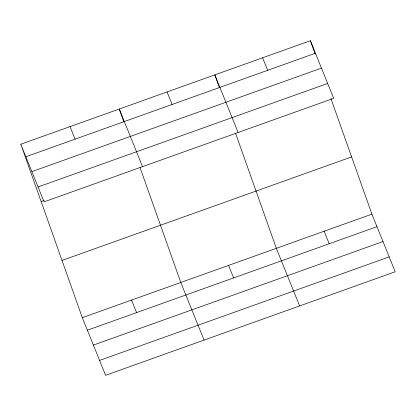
<?xml version="1.0" encoding="UTF-8"?>
<svg xmlns="http://www.w3.org/2000/svg" width="416" height="416" viewBox="0 0 416 416"><rect width="100%" height="100%" fill="white"/><g stroke="black" fill="none" stroke-linecap="round" stroke-linejoin="round"><path stroke-width="0.62" d="M20.8 144.227L310.404 40.706L333.684 98.322L44.08 201.848L20.8 144.227L82.316 317.678L105.596 375.294L395.2 271.773L371.92 214.152L330.918 98.545M25.86 156.754L315.463 53.227M31.871 171.631L321.48 68.11M38.069 186.966L327.673 83.439M41.101 201.464L44.138 200.382M62.015 260.437L351.619 156.915M82.316 317.678L371.92 214.152M87.376 330.205L376.979 226.678M93.387 345.082L382.996 241.561M99.585 360.417L389.189 256.89M262.621 57.788L267.68 70.309M324.137 231.234L329.196 243.76M238.113 132.486L214.833 74.864L219.372 87.656M299.629 305.937L276.349 248.316L235.56 133.307M167.05 91.946L172.11 104.473M228.566 265.398L233.626 277.924M142.542 166.65L119.267 109.028L123.802 121.815M204.064 340.096L180.783 282.48L139.994 167.471M70.034 126.63L75.093 139.152M131.55 300.076L136.609 312.603M310.404 40.706L315.156 54.101"/></g></svg>
